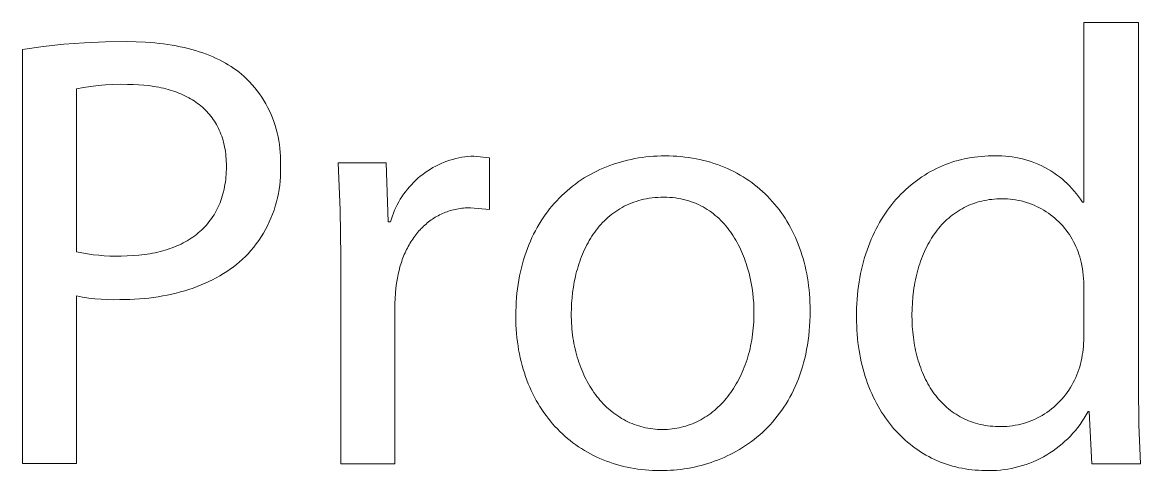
# Model space of a CAD drawing. Header units: millimetres. Extents: x 0 to 4030, y 0 to 2816.
# Drawn here: x 2747.8 to 2820.3, y 67.1 to 96.2 of the extents above; entities that cross this region are included whole.
import ezdxf

# ---------------------------------------------------------------- set-up
doc = ezdxf.new("R2010")
doc.units = ezdxf.units.MM
doc.header["$MEASUREMENT"] = 0
doc.layers.add('Domyślny', color=7, linetype='Continuous', true_color=0x000000)

msp = doc.modelspace()

# ---------------------------------------------------------------- linework, layer by layer
at = {"layer": 'Domyślny', "color": 18, "lineweight": 15, "true_color": 0x000000}
for p, q in [((2816.638, 84.504), (2816.638, 96.167)), ((2816.638, 96.167), (2820.181, 96.167)), ((2820.181, 96.167), (2820.181, 72.573)), ((2747.803, 94.396), (2749.141, 94.591)), ((2747.803, 67.528), (2747.803, 94.396)), ((2749.141, 94.591), (2750.486, 94.741)), ((2750.486, 94.741), (2751.835, 94.846)), ((2751.835, 94.846), (2753.187, 94.905)), ((2753.187, 94.905), (2754.54, 94.92)), ((2754.54, 94.92), (2755.178, 94.91)), ((2755.178, 94.91), (2755.795, 94.882)), ((2755.795, 94.882), (2756.39, 94.835)), ((2756.39, 94.835), (2756.679, 94.804)), ((2756.679, 94.804), (2756.963, 94.769)), ((2756.963, 94.769), (2757.242, 94.73)), ((2757.242, 94.73), (2757.515, 94.686)), ((2757.515, 94.686), (2757.783, 94.638)), ((2757.783, 94.638), (2758.046, 94.585)), ((2758.046, 94.585), (2758.303, 94.528)), ((2758.303, 94.528), (2758.555, 94.467)), ((2758.555, 94.467), (2758.801, 94.401)), ((2758.801, 94.401), (2759.042, 94.331)), ((2759.042, 94.331), (2759.278, 94.257)), ((2759.278, 94.257), (2759.508, 94.179)), ((2759.508, 94.179), (2759.734, 94.096)), ((2759.734, 94.096), (2759.953, 94.01)), ((2759.953, 94.01), (2760.168, 93.919)), ((2760.168, 93.919), (2760.377, 93.824)), ((2760.377, 93.824), (2760.581, 93.726)), ((2760.581, 93.726), (2760.779, 93.623)), ((2760.779, 93.623), (2760.972, 93.517)), ((2760.972, 93.517), (2761.16, 93.406)), ((2761.16, 93.406), (2761.343, 93.292)), ((2761.343, 93.292), (2761.52, 93.174)), ((2761.52, 93.174), (2761.692, 93.053)), ((2761.692, 93.053), (2761.858, 92.927)), ((2761.858, 92.927), (2762.02, 92.798)), ((2753.667, 92.135), (2753.192, 92.108)), ((2754.144, 92.146), (2753.667, 92.135)), ((2754.62, 92.142), (2754.144, 92.146)), ((2754.979, 92.137), (2754.62, 92.142)), ((2755.329, 92.121), (2754.979, 92.137)), ((2755.672, 92.096), (2755.329, 92.121)), ((2762.02, 92.798), (2762.176, 92.665)), ((2762.176, 92.665), (2762.36, 92.489)), ((2762.36, 92.489), (2762.537, 92.307)), ((2762.537, 92.307), (2762.708, 92.119)), ((2762.708, 92.119), (2762.872, 91.925)), ((2751.774, 91.935), (2751.305, 91.846)), ((2751.305, 91.846), (2751.305, 81.284)), ((2752.244, 92.008), (2751.774, 91.935)), ((2752.717, 92.066), (2752.244, 92.008)), ((2753.192, 92.108), (2752.717, 92.066)), ((2756.006, 92.06), (2755.672, 92.096)), ((2756.331, 92.014), (2756.006, 92.06)), ((2756.49, 91.988), (2756.331, 92.014)), ((2756.647, 91.958), (2756.49, 91.988)), ((2756.802, 91.926), (2756.647, 91.958)), ((2756.955, 91.892), (2756.802, 91.926)), ((2757.105, 91.855), (2756.955, 91.892)), ((2757.253, 91.815), (2757.105, 91.855)), ((2757.399, 91.773), (2757.253, 91.815)), ((2757.542, 91.728), (2757.399, 91.773)), ((2757.683, 91.68), (2757.542, 91.728)), ((2757.821, 91.63), (2757.683, 91.68)), ((2757.957, 91.578), (2757.821, 91.63)), ((2758.09, 91.523), (2757.957, 91.578)), ((2758.22, 91.465), (2758.09, 91.523)), ((2758.349, 91.404), (2758.22, 91.465)), ((2758.474, 91.341), (2758.349, 91.404)), ((2762.872, 91.925), (2763.03, 91.726)), ((2763.03, 91.726), (2763.181, 91.521)), ((2763.181, 91.521), (2763.324, 91.311)), ((2758.597, 91.276), (2758.474, 91.341)), ((2758.717, 91.207), (2758.597, 91.276)), ((2758.835, 91.136), (2758.717, 91.207)), ((2758.949, 91.063), (2758.835, 91.136)), ((2759.061, 90.987), (2758.949, 91.063)), ((2759.171, 90.908), (2759.061, 90.987)), ((2759.277, 90.826), (2759.171, 90.908)), ((2759.381, 90.742), (2759.277, 90.826)), ((2759.482, 90.656), (2759.381, 90.742)), ((2763.324, 91.311), (2763.46, 91.097)), ((2763.46, 91.097), (2763.589, 90.877)), ((2763.589, 90.877), (2763.71, 90.654)), ((2759.579, 90.566), (2759.482, 90.656)), ((2759.674, 90.474), (2759.579, 90.566)), ((2759.766, 90.38), (2759.674, 90.474)), ((2759.856, 90.283), (2759.766, 90.38)), ((2759.942, 90.183), (2759.856, 90.283)), ((2760.025, 90.08), (2759.942, 90.183)), ((2760.105, 89.975), (2760.025, 90.08)), ((2760.181, 89.867), (2760.105, 89.975)), ((2763.71, 90.654), (2763.824, 90.426)), ((2763.824, 90.426), (2763.929, 90.195)), ((2763.929, 90.195), (2764.027, 89.96)), ((2764.027, 89.96), (2764.116, 89.722)), ((2760.255, 89.756), (2760.181, 89.867)), ((2760.326, 89.643), (2760.255, 89.756)), ((2760.393, 89.527), (2760.326, 89.643)), ((2760.458, 89.409), (2760.393, 89.527)), ((2760.519, 89.288), (2760.458, 89.409)), ((2760.576, 89.164), (2760.519, 89.288)), ((2764.116, 89.722), (2764.197, 89.481)), ((2764.197, 89.481), (2764.27, 89.238)), ((2764.27, 89.238), (2764.334, 88.992)), ((2760.631, 89.037), (2760.576, 89.164)), ((2760.682, 88.908), (2760.631, 89.037)), ((2760.73, 88.776), (2760.682, 88.908)), ((2760.774, 88.641), (2760.73, 88.776)), ((2760.816, 88.504), (2760.774, 88.641)), ((2760.853, 88.364), (2760.816, 88.504)), ((2764.334, 88.992), (2764.39, 88.744)), ((2764.39, 88.744), (2764.437, 88.494)), ((2764.437, 88.494), (2764.476, 88.243)), ((2760.887, 88.221), (2760.853, 88.364)), ((2760.918, 88.075), (2760.887, 88.221)), ((2760.945, 87.927), (2760.918, 88.075)), ((2760.969, 87.776), (2760.945, 87.927)), ((2760.989, 87.623), (2760.969, 87.776)), ((2764.476, 88.243), (2764.506, 87.99)), ((2764.506, 87.99), (2764.527, 87.737)), ((2761.006, 87.466), (2760.989, 87.623)), ((2761.019, 87.307), (2761.006, 87.466)), ((2761.028, 87.145), (2761.019, 87.307)), ((2761.033, 86.981), (2761.028, 87.145)), ((2764.527, 87.737), (2764.539, 87.483)), ((2764.543, 87.229), (2764.538, 86.975)), ((2764.539, 87.483), (2764.543, 87.229)), ((2768.417, 84.005), (2768.286, 87.05)), ((2768.286, 87.05), (2771.4, 87.05)), ((2771.4, 87.05), (2771.521, 83.225)), ((2774.968, 87.006), (2775.152, 87.083)), ((2775.152, 87.083), (2775.338, 87.153)), ((2775.338, 87.153), (2775.526, 87.217)), ((2775.526, 87.217), (2775.717, 87.275)), ((2775.717, 87.275), (2775.909, 87.326)), ((2775.909, 87.326), (2776.104, 87.37)), ((2776.104, 87.37), (2776.299, 87.408)), ((2776.299, 87.408), (2776.496, 87.44)), ((2776.496, 87.44), (2776.693, 87.464)), ((2776.693, 87.464), (2776.892, 87.482)), ((2776.892, 87.482), (2777.09, 87.493)), ((2777.09, 87.493), (2778.097, 87.372)), ((2778.097, 87.372), (2778.097, 84.03)), ((2786.134, 86.962), (2786.358, 87.035)), ((2786.358, 87.035), (2786.585, 87.103)), ((2786.585, 87.103), (2786.814, 87.166)), ((2786.814, 87.166), (2787.046, 87.224)), ((2787.046, 87.224), (2787.28, 87.276)), ((2787.28, 87.276), (2787.517, 87.323)), ((2787.517, 87.323), (2787.755, 87.365)), ((2787.755, 87.365), (2787.996, 87.401)), ((2787.996, 87.401), (2788.239, 87.431)), ((2788.239, 87.431), (2788.484, 87.456)), ((2788.484, 87.456), (2788.731, 87.476)), ((2788.731, 87.476), (2788.979, 87.49)), ((2788.979, 87.49), (2789.229, 87.498)), ((2789.229, 87.498), (2789.482, 87.501)), ((2789.482, 87.501), (2789.743, 87.498)), ((2789.743, 87.498), (2790.002, 87.489)), ((2790.002, 87.489), (2790.258, 87.474)), ((2790.258, 87.474), (2790.512, 87.454)), ((2790.512, 87.454), (2790.762, 87.427)), ((2790.762, 87.427), (2791.01, 87.395)), ((2791.01, 87.395), (2791.255, 87.357)), ((2791.255, 87.357), (2791.496, 87.314)), ((2791.496, 87.314), (2791.735, 87.265)), ((2791.735, 87.265), (2791.971, 87.21)), ((2791.971, 87.21), (2792.203, 87.15)), ((2792.203, 87.15), (2792.433, 87.085)), ((2792.433, 87.085), (2792.659, 87.014)), ((2807.875, 87.015), (2808.08, 87.085)), ((2808.08, 87.085), (2808.286, 87.15)), ((2808.286, 87.15), (2808.494, 87.21)), ((2808.494, 87.21), (2808.704, 87.264)), ((2808.704, 87.264), (2808.916, 87.312)), ((2808.916, 87.312), (2809.13, 87.355)), ((2809.13, 87.355), (2809.345, 87.393)), ((2809.345, 87.393), (2809.561, 87.424)), ((2809.561, 87.424), (2809.78, 87.45)), ((2809.78, 87.45), (2809.999, 87.471)), ((2809.999, 87.471), (2810.22, 87.485)), ((2810.22, 87.485), (2810.443, 87.494)), ((2810.443, 87.494), (2810.666, 87.497)), ((2810.666, 87.497), (2810.889, 87.507)), ((2810.889, 87.507), (2811.113, 87.509)), ((2811.113, 87.509), (2811.336, 87.504)), ((2811.336, 87.504), (2811.559, 87.49)), ((2811.559, 87.49), (2811.782, 87.47)), ((2811.782, 87.47), (2812.004, 87.441)), ((2812.004, 87.441), (2812.224, 87.406)), ((2812.224, 87.406), (2812.444, 87.362)), ((2812.444, 87.362), (2812.661, 87.311)), ((2812.661, 87.311), (2812.877, 87.253)), ((2812.877, 87.253), (2813.091, 87.187)), ((2813.091, 87.187), (2813.302, 87.114)), ((2813.302, 87.114), (2813.511, 87.034)), ((2813.511, 87.034), (2813.716, 86.946)), ((2761.018, 86.297), (2761.028, 86.466)), ((2761.028, 86.466), (2761.033, 86.639)), ((2761.035, 86.814), (2761.033, 86.981)), ((2761.033, 86.639), (2761.035, 86.814)), ((2764.538, 86.975), (2764.548, 86.699)), ((2764.548, 86.422), (2764.538, 86.146)), ((2764.548, 86.699), (2764.548, 86.422)), ((2773.77, 86.301), (2773.93, 86.419)), ((2773.93, 86.419), (2774.094, 86.531)), ((2774.094, 86.531), (2774.263, 86.638)), ((2774.263, 86.638), (2774.434, 86.739)), ((2774.434, 86.739), (2774.609, 86.834)), ((2774.609, 86.834), (2774.787, 86.923)), ((2774.787, 86.923), (2774.968, 87.006)), ((2784.642, 86.301), (2784.847, 86.411)), ((2784.847, 86.411), (2785.054, 86.515)), ((2785.054, 86.515), (2785.264, 86.615)), ((2785.264, 86.615), (2785.477, 86.71)), ((2785.477, 86.71), (2785.694, 86.799)), ((2785.694, 86.799), (2785.912, 86.883)), ((2785.912, 86.883), (2786.134, 86.962)), ((2792.659, 87.014), (2792.882, 86.938)), ((2792.882, 86.938), (2793.102, 86.857)), ((2793.102, 86.857), (2793.318, 86.77)), ((2793.318, 86.77), (2793.531, 86.678)), ((2793.531, 86.678), (2793.741, 86.581)), ((2793.741, 86.581), (2793.947, 86.479)), ((2793.947, 86.479), (2794.149, 86.372)), ((2794.149, 86.372), (2794.348, 86.26)), ((2806.323, 86.259), (2806.508, 86.371)), ((2806.508, 86.371), (2806.696, 86.479)), ((2806.696, 86.479), (2806.887, 86.582)), ((2806.887, 86.582), (2807.08, 86.679)), ((2807.08, 86.679), (2807.275, 86.771)), ((2807.275, 86.771), (2807.473, 86.857)), ((2807.473, 86.857), (2807.673, 86.939)), ((2807.673, 86.939), (2807.875, 87.015)), ((2813.716, 86.946), (2813.919, 86.852)), ((2813.919, 86.852), (2814.118, 86.751)), ((2814.118, 86.751), (2814.314, 86.643)), ((2814.314, 86.643), (2814.506, 86.528)), ((2814.506, 86.528), (2814.694, 86.407)), ((2814.694, 86.407), (2814.877, 86.279)), ((2760.916, 85.485), (2760.944, 85.642)), ((2760.944, 85.642), (2760.968, 85.802)), ((2760.968, 85.802), (2760.988, 85.964)), ((2760.988, 85.964), (2761.005, 86.129)), ((2761.005, 86.129), (2761.018, 86.297)), ((2764.491, 85.596), (2764.453, 85.322)), ((2764.519, 85.871), (2764.491, 85.596)), ((2764.538, 86.146), (2764.519, 85.871)), ((2772.9, 85.485), (2773.033, 85.633)), ((2773.033, 85.633), (2773.171, 85.776)), ((2773.171, 85.776), (2773.314, 85.915)), ((2773.314, 85.915), (2773.461, 86.049)), ((2773.461, 86.049), (2773.613, 86.177)), ((2773.613, 86.177), (2773.77, 86.301)), ((2783.486, 85.536), (2783.67, 85.676)), ((2783.67, 85.676), (2783.858, 85.811)), ((2783.858, 85.811), (2784.049, 85.941)), ((2784.049, 85.941), (2784.244, 86.066)), ((2784.244, 86.066), (2784.441, 86.186)), ((2784.441, 86.186), (2784.642, 86.301)), ((2794.348, 86.26), (2794.544, 86.143)), ((2794.544, 86.143), (2794.735, 86.022)), ((2794.735, 86.022), (2794.923, 85.895)), ((2794.923, 85.895), (2795.108, 85.764)), ((2795.108, 85.764), (2795.288, 85.628)), ((2795.288, 85.628), (2795.465, 85.487)), ((2805.269, 85.475), (2805.437, 85.618)), ((2805.437, 85.618), (2805.609, 85.756)), ((2805.609, 85.756), (2805.783, 85.89)), ((2805.783, 85.89), (2805.96, 86.018)), ((2805.96, 86.018), (2806.14, 86.141)), ((2806.14, 86.141), (2806.323, 86.259)), ((2814.877, 86.279), (2815.056, 86.146)), ((2815.056, 86.146), (2815.231, 86.006)), ((2815.231, 86.006), (2815.4, 85.86)), ((2815.4, 85.86), (2815.565, 85.709)), ((2815.565, 85.709), (2815.724, 85.552)), ((2760.723, 84.738), (2760.768, 84.882)), ((2760.768, 84.882), (2760.811, 85.029)), ((2760.811, 85.029), (2760.849, 85.178)), ((2760.849, 85.178), (2760.884, 85.331)), ((2760.884, 85.331), (2760.916, 85.485)), ((2764.406, 85.05), (2764.349, 84.779)), ((2764.453, 85.322), (2764.406, 85.05)), ((2772.42, 84.85), (2772.532, 85.015)), ((2772.532, 85.015), (2772.649, 85.176)), ((2772.649, 85.176), (2772.772, 85.333)), ((2772.772, 85.333), (2772.9, 85.485)), ((2782.62, 84.763), (2782.786, 84.927)), ((2782.786, 84.927), (2782.955, 85.087)), ((2782.955, 85.087), (2783.128, 85.241)), ((2783.128, 85.241), (2783.305, 85.391)), ((2783.305, 85.391), (2783.486, 85.536)), ((2795.465, 85.487), (2795.638, 85.341)), ((2795.638, 85.341), (2795.807, 85.191)), ((2795.807, 85.191), (2795.971, 85.037)), ((2795.971, 85.037), (2796.132, 84.878)), ((2796.132, 84.878), (2796.289, 84.714)), ((2804.629, 84.854), (2804.784, 85.017)), ((2804.784, 85.017), (2804.943, 85.174)), ((2804.943, 85.174), (2805.104, 85.327)), ((2805.104, 85.327), (2805.269, 85.475)), ((2815.724, 85.552), (2815.877, 85.389)), ((2815.877, 85.389), (2816.025, 85.222)), ((2816.025, 85.222), (2816.168, 85.049)), ((2816.168, 85.049), (2816.304, 84.872)), ((2816.304, 84.872), (2816.434, 84.69)), ((2760.442, 84.055), (2760.505, 84.187)), ((2760.505, 84.187), (2760.564, 84.32)), ((2760.564, 84.32), (2760.621, 84.457)), ((2760.621, 84.457), (2760.673, 84.596)), ((2760.673, 84.596), (2760.723, 84.738)), ((2764.207, 84.245), (2764.123, 83.982)), ((2764.283, 84.511), (2764.207, 84.245)), ((2764.349, 84.779), (2764.283, 84.511)), ((2771.948, 83.975), (2772.03, 84.156)), ((2772.03, 84.156), (2772.119, 84.335)), ((2772.119, 84.335), (2772.213, 84.51)), ((2772.213, 84.51), (2772.314, 84.682)), ((2772.314, 84.682), (2772.42, 84.85)), ((2776.644, 84.132), (2776.529, 84.125)), ((2776.759, 84.136), (2776.644, 84.132)), ((2776.876, 84.138), (2776.759, 84.136)), ((2778.097, 84.03), (2776.876, 84.138)), ((2781.998, 84.058), (2782.148, 84.241)), ((2782.148, 84.241), (2782.301, 84.42)), ((2782.301, 84.42), (2782.459, 84.594)), ((2782.459, 84.594), (2782.62, 84.763)), ((2786.697, 84.155), (2786.557, 84.074)), ((2786.841, 84.232), (2786.697, 84.155)), ((2786.988, 84.304), (2786.841, 84.232)), ((2787.139, 84.372), (2786.988, 84.304)), ((2787.293, 84.436), (2787.139, 84.372)), ((2787.45, 84.495), (2787.293, 84.436)), ((2787.61, 84.549), (2787.45, 84.495)), ((2787.774, 84.599), (2787.61, 84.549)), ((2787.941, 84.643), (2787.774, 84.599)), ((2788.112, 84.683), (2787.941, 84.643)), ((2788.286, 84.718), (2788.112, 84.683)), ((2788.463, 84.748), (2788.286, 84.718)), ((2788.644, 84.772), (2788.463, 84.748)), ((2788.828, 84.792), (2788.644, 84.772)), ((2789.015, 84.806), (2788.828, 84.792)), ((2789.206, 84.814), (2789.015, 84.806)), ((2789.401, 84.817), (2789.206, 84.814)), ((2789.596, 84.814), (2789.401, 84.817)), ((2789.787, 84.805), (2789.596, 84.814)), ((2789.975, 84.79), (2789.787, 84.805)), ((2790.159, 84.769), (2789.975, 84.79)), ((2790.339, 84.742), (2790.159, 84.769)), ((2790.516, 84.711), (2790.339, 84.742)), ((2790.689, 84.673), (2790.516, 84.711)), ((2790.858, 84.63), (2790.689, 84.673)), ((2791.024, 84.582), (2790.858, 84.63)), ((2791.187, 84.529), (2791.024, 84.582)), ((2791.346, 84.471), (2791.187, 84.529)), ((2791.501, 84.409), (2791.346, 84.471)), ((2791.653, 84.341), (2791.501, 84.409)), ((2791.801, 84.269), (2791.653, 84.341)), ((2791.946, 84.192), (2791.801, 84.269)), ((2792.087, 84.111), (2791.946, 84.192)), ((2796.289, 84.714), (2796.442, 84.547)), ((2796.442, 84.547), (2796.59, 84.375)), ((2796.59, 84.375), (2796.735, 84.198)), ((2796.735, 84.198), (2796.875, 84.018)), ((2803.907, 83.97), (2804.044, 84.157)), ((2804.044, 84.157), (2804.185, 84.338)), ((2804.185, 84.338), (2804.329, 84.515)), ((2804.329, 84.515), (2804.477, 84.687)), ((2804.477, 84.687), (2804.629, 84.854)), ((2808.879, 84.146), (2808.745, 84.074)), ((2809.015, 84.213), (2808.879, 84.146)), ((2809.154, 84.277), (2809.015, 84.213)), ((2809.294, 84.336), (2809.154, 84.277)), ((2809.438, 84.392), (2809.294, 84.336)), ((2809.583, 84.443), (2809.438, 84.392)), ((2809.731, 84.49), (2809.583, 84.443)), ((2809.882, 84.533), (2809.731, 84.49)), ((2810.034, 84.571), (2809.882, 84.533)), ((2810.189, 84.606), (2810.034, 84.571)), ((2810.346, 84.635), (2810.189, 84.606)), ((2810.506, 84.661), (2810.346, 84.635)), ((2810.668, 84.681), (2810.506, 84.661)), ((2810.832, 84.698), (2810.668, 84.681)), ((2810.998, 84.709), (2810.832, 84.698)), ((2811.166, 84.716), (2810.998, 84.709)), ((2811.337, 84.719), (2811.166, 84.716)), ((2811.515, 84.717), (2811.337, 84.719)), ((2811.693, 84.709), (2811.515, 84.717)), ((2811.87, 84.694), (2811.693, 84.709)), ((2812.047, 84.674), (2811.87, 84.694)), ((2812.223, 84.648), (2812.047, 84.674)), ((2812.398, 84.616), (2812.223, 84.648)), ((2812.571, 84.577), (2812.398, 84.616)), ((2812.744, 84.533), (2812.571, 84.577)), ((2812.914, 84.483), (2812.744, 84.533)), ((2813.083, 84.428), (2812.914, 84.483)), ((2813.25, 84.366), (2813.083, 84.428)), ((2813.415, 84.299), (2813.25, 84.366)), ((2813.577, 84.226), (2813.415, 84.299)), ((2813.737, 84.148), (2813.577, 84.226)), ((2813.894, 84.064), (2813.737, 84.148)), ((2816.434, 84.69), (2816.558, 84.504)), ((2816.558, 84.504), (2816.638, 84.504)), ((2759.993, 83.324), (2760.076, 83.439)), ((2760.076, 83.439), (2760.156, 83.557)), ((2760.156, 83.557), (2760.232, 83.678)), ((2760.232, 83.678), (2760.305, 83.801)), ((2760.305, 83.801), (2760.375, 83.927)), ((2760.375, 83.927), (2760.442, 84.055)), ((2763.927, 83.466), (2763.816, 83.213)), ((2764.03, 83.722), (2763.927, 83.466)), ((2764.123, 83.982), (2764.03, 83.722)), ((2768.447, 80.957), (2768.417, 84.005)), ((2771.682, 83.225), (2771.739, 83.416)), ((2771.739, 83.416), (2771.802, 83.605)), ((2771.802, 83.605), (2771.872, 83.791)), ((2771.872, 83.791), (2771.948, 83.975)), ((2774.491, 83.46), (2774.403, 83.402)), ((2774.581, 83.515), (2774.491, 83.46)), ((2774.672, 83.569), (2774.581, 83.515)), ((2774.765, 83.62), (2774.672, 83.569)), ((2774.859, 83.669), (2774.765, 83.62)), ((2774.954, 83.716), (2774.859, 83.669)), ((2775.05, 83.76), (2774.954, 83.716)), ((2775.148, 83.802), (2775.05, 83.76)), ((2775.247, 83.842), (2775.148, 83.802)), ((2775.347, 83.879), (2775.247, 83.842)), ((2775.449, 83.914), (2775.347, 83.879)), ((2775.552, 83.947), (2775.449, 83.914)), ((2775.656, 83.977), (2775.552, 83.947)), ((2775.761, 84.004), (2775.656, 83.977)), ((2775.867, 84.029), (2775.761, 84.004)), ((2775.975, 84.052), (2775.867, 84.029)), ((2776.083, 84.072), (2775.975, 84.052)), ((2776.193, 84.089), (2776.083, 84.072)), ((2776.304, 84.104), (2776.193, 84.089)), ((2776.416, 84.116), (2776.304, 84.104)), ((2776.529, 84.125), (2776.416, 84.116)), ((2781.444, 83.278), (2781.576, 83.48)), ((2781.576, 83.48), (2781.713, 83.677)), ((2781.713, 83.677), (2781.853, 83.87)), ((2781.853, 83.87), (2781.998, 84.058)), ((2785.781, 83.506), (2785.663, 83.398)), ((2785.902, 83.61), (2785.781, 83.506)), ((2786.027, 83.711), (2785.902, 83.61)), ((2786.154, 83.807), (2786.027, 83.711)), ((2786.285, 83.9), (2786.154, 83.807)), ((2786.419, 83.989), (2786.285, 83.9)), ((2786.557, 84.074), (2786.419, 83.989)), ((2792.225, 84.026), (2792.087, 84.111)), ((2792.36, 83.936), (2792.225, 84.026)), ((2792.492, 83.842), (2792.36, 83.936)), ((2792.619, 83.745), (2792.492, 83.842)), ((2792.744, 83.643), (2792.619, 83.745)), ((2792.866, 83.538), (2792.744, 83.643)), ((2792.984, 83.43), (2792.866, 83.538)), ((2793.098, 83.318), (2792.984, 83.43)), ((2796.875, 84.018), (2797.011, 83.833)), ((2797.011, 83.833), (2797.142, 83.644)), ((2797.142, 83.644), (2797.269, 83.451)), ((2797.269, 83.451), (2797.392, 83.254)), ((2803.519, 83.385), (2803.644, 83.585)), ((2803.644, 83.585), (2803.774, 83.78)), ((2803.774, 83.78), (2803.907, 83.97)), ((2807.88, 83.468), (2807.766, 83.366)), ((2807.996, 83.565), (2807.88, 83.468)), ((2808.115, 83.659), (2807.996, 83.565)), ((2808.236, 83.75), (2808.115, 83.659)), ((2808.359, 83.837), (2808.236, 83.75)), ((2808.486, 83.92), (2808.359, 83.837)), ((2808.614, 83.999), (2808.486, 83.92)), ((2808.745, 84.074), (2808.614, 83.999)), ((2814.048, 83.975), (2813.894, 84.064)), ((2814.199, 83.881), (2814.048, 83.975)), ((2814.347, 83.782), (2814.199, 83.881)), ((2814.491, 83.678), (2814.347, 83.782)), ((2814.632, 83.569), (2814.491, 83.678)), ((2814.768, 83.455), (2814.632, 83.569)), ((2814.901, 83.337), (2814.768, 83.455)), ((2759.32, 82.593), (2759.426, 82.689)), ((2759.426, 82.689), (2759.528, 82.788)), ((2759.528, 82.788), (2759.628, 82.89)), ((2759.628, 82.89), (2759.724, 82.994)), ((2759.724, 82.994), (2759.817, 83.101)), ((2759.817, 83.101), (2759.906, 83.211)), ((2759.906, 83.211), (2759.993, 83.324)), ((2763.568, 82.719), (2763.431, 82.479)), ((2763.696, 82.964), (2763.568, 82.719)), ((2763.816, 83.213), (2763.696, 82.964)), ((2771.521, 83.225), (2771.682, 83.225)), ((2773.595, 82.708), (2773.523, 82.627)), ((2773.67, 82.786), (2773.595, 82.708)), ((2773.745, 82.863), (2773.67, 82.786)), ((2773.822, 82.937), (2773.745, 82.863)), ((2773.901, 83.01), (2773.822, 82.937)), ((2773.981, 83.08), (2773.901, 83.01)), ((2774.063, 83.149), (2773.981, 83.08)), ((2774.146, 83.215), (2774.063, 83.149)), ((2774.23, 83.279), (2774.146, 83.215)), ((2774.316, 83.342), (2774.23, 83.279)), ((2774.403, 83.402), (2774.316, 83.342)), ((2781.076, 82.645), (2781.194, 82.86)), ((2781.194, 82.86), (2781.317, 83.072)), ((2781.317, 83.072), (2781.444, 83.278)), ((2785.021, 82.684), (2784.924, 82.554)), ((2785.12, 82.811), (2785.021, 82.684)), ((2785.222, 82.934), (2785.12, 82.811)), ((2785.328, 83.055), (2785.222, 82.934)), ((2785.436, 83.173), (2785.328, 83.055)), ((2785.548, 83.287), (2785.436, 83.173)), ((2785.663, 83.398), (2785.548, 83.287)), ((2793.21, 83.202), (2793.098, 83.318)), ((2793.318, 83.084), (2793.21, 83.202)), ((2793.423, 82.962), (2793.318, 83.084)), ((2793.525, 82.837), (2793.423, 82.962)), ((2793.624, 82.71), (2793.525, 82.837)), ((2793.72, 82.579), (2793.624, 82.71)), ((2797.392, 83.254), (2797.51, 83.053)), ((2797.51, 83.053), (2797.624, 82.848)), ((2797.624, 82.848), (2797.733, 82.639)), ((2803.059, 82.541), (2803.168, 82.758)), ((2803.168, 82.758), (2803.281, 82.972)), ((2803.281, 82.972), (2803.398, 83.18)), ((2803.398, 83.18), (2803.519, 83.385)), ((2807.139, 82.686), (2807.044, 82.561)), ((2807.237, 82.808), (2807.139, 82.686)), ((2807.338, 82.926), (2807.237, 82.808)), ((2807.441, 83.041), (2807.338, 82.926)), ((2807.547, 83.153), (2807.441, 83.041)), ((2807.655, 83.261), (2807.547, 83.153)), ((2807.766, 83.366), (2807.655, 83.261)), ((2815.03, 83.214), (2814.901, 83.337)), ((2815.154, 83.087), (2815.03, 83.214)), ((2815.274, 82.955), (2815.154, 83.087)), ((2815.39, 82.82), (2815.274, 82.955)), ((2815.501, 82.681), (2815.39, 82.82)), ((2815.606, 82.538), (2815.501, 82.681)), ((2758.365, 81.922), (2758.495, 81.996)), ((2758.495, 81.996), (2758.622, 82.073)), ((2758.622, 82.073), (2758.746, 82.152)), ((2758.746, 82.152), (2758.867, 82.235)), ((2758.867, 82.235), (2758.985, 82.32)), ((2758.985, 82.32), (2759.1, 82.408)), ((2759.1, 82.408), (2759.212, 82.499)), ((2759.212, 82.499), (2759.32, 82.593)), ((2763.133, 82.014), (2762.972, 81.789)), ((2763.286, 82.244), (2763.133, 82.014)), ((2763.431, 82.479), (2763.286, 82.244)), ((2773.057, 82.014), (2772.996, 81.919)), ((2773.119, 82.107), (2773.057, 82.014)), ((2773.182, 82.198), (2773.119, 82.107)), ((2773.247, 82.288), (2773.182, 82.198)), ((2773.314, 82.375), (2773.247, 82.288)), ((2773.382, 82.461), (2773.314, 82.375)), ((2773.451, 82.545), (2773.382, 82.461)), ((2773.523, 82.627), (2773.451, 82.545)), ((2780.652, 81.737), (2780.751, 81.971)), ((2780.751, 81.971), (2780.854, 82.2)), ((2780.854, 82.2), (2780.963, 82.425)), ((2780.963, 82.425), (2781.076, 82.645)), ((2784.57, 82.007), (2784.49, 81.864)), ((2784.654, 82.148), (2784.57, 82.007)), ((2784.741, 82.286), (2784.654, 82.148)), ((2784.831, 82.421), (2784.741, 82.286)), ((2784.924, 82.554), (2784.831, 82.421)), ((2793.812, 82.446), (2793.72, 82.579)), ((2793.902, 82.31), (2793.812, 82.446)), ((2793.988, 82.172), (2793.902, 82.31)), ((2794.072, 82.032), (2793.988, 82.172)), ((2794.152, 81.89), (2794.072, 82.032)), ((2797.733, 82.639), (2797.837, 82.427)), ((2797.837, 82.427), (2797.937, 82.21)), ((2797.937, 82.21), (2798.032, 81.99)), ((2798.032, 81.99), (2798.123, 81.766)), ((2802.76, 81.862), (2802.855, 82.092)), ((2802.855, 82.092), (2802.955, 82.319)), ((2802.955, 82.319), (2803.059, 82.541)), ((2806.69, 82.031), (2806.608, 81.891)), ((2806.774, 82.168), (2806.69, 82.031)), ((2806.862, 82.302), (2806.774, 82.168)), ((2806.951, 82.433), (2806.862, 82.302)), ((2807.044, 82.561), (2806.951, 82.433)), ((2815.708, 82.391), (2815.606, 82.538)), ((2815.803, 82.242), (2815.708, 82.391)), ((2815.894, 82.089), (2815.803, 82.242)), ((2815.98, 81.933), (2815.894, 82.089)), ((2751.305, 81.284), (2751.664, 81.208)), ((2756.417, 81.217), (2756.583, 81.254)), ((2756.583, 81.254), (2756.747, 81.294)), ((2756.747, 81.294), (2756.908, 81.336)), ((2756.908, 81.336), (2757.066, 81.382)), ((2757.066, 81.382), (2757.222, 81.431)), ((2757.222, 81.431), (2757.375, 81.482)), ((2757.375, 81.482), (2757.525, 81.536)), ((2757.525, 81.536), (2757.672, 81.594)), ((2757.672, 81.594), (2757.817, 81.654)), ((2757.817, 81.654), (2757.958, 81.716)), ((2757.958, 81.716), (2758.097, 81.782)), ((2758.097, 81.782), (2758.233, 81.85)), ((2758.233, 81.85), (2758.365, 81.922)), ((2762.628, 81.357), (2762.444, 81.15)), ((2762.804, 81.57), (2762.628, 81.357)), ((2762.972, 81.789), (2762.804, 81.57)), ((2772.669, 81.315), (2772.621, 81.209)), ((2772.72, 81.42), (2772.669, 81.315)), ((2772.772, 81.523), (2772.72, 81.42)), ((2772.826, 81.624), (2772.772, 81.523)), ((2772.881, 81.724), (2772.826, 81.624)), ((2772.938, 81.822), (2772.881, 81.724)), ((2772.996, 81.919), (2772.938, 81.822)), ((2780.387, 81.01), (2780.47, 81.257)), ((2780.47, 81.257), (2780.559, 81.499)), ((2780.559, 81.499), (2780.652, 81.737)), ((2784.196, 81.27), (2784.13, 81.117)), ((2784.265, 81.422), (2784.196, 81.27)), ((2784.337, 81.572), (2784.265, 81.422)), ((2784.412, 81.719), (2784.337, 81.572)), ((2784.49, 81.864), (2784.412, 81.719)), ((2794.229, 81.745), (2794.152, 81.89)), ((2794.303, 81.599), (2794.229, 81.745)), ((2794.375, 81.45), (2794.303, 81.599)), ((2794.443, 81.3), (2794.375, 81.45)), ((2794.509, 81.148), (2794.443, 81.3)), ((2798.123, 81.766), (2798.208, 81.539)), ((2798.208, 81.539), (2798.289, 81.308)), ((2798.289, 81.308), (2798.365, 81.074)), ((2802.501, 81.144), (2802.583, 81.388)), ((2802.583, 81.388), (2802.669, 81.627)), ((2802.669, 81.627), (2802.76, 81.862)), ((2806.31, 81.301), (2806.242, 81.147)), ((2806.38, 81.453), (2806.31, 81.301)), ((2806.453, 81.602), (2806.38, 81.453)), ((2806.53, 81.748), (2806.453, 81.602)), ((2806.608, 81.891), (2806.53, 81.748)), ((2816.06, 81.774), (2815.98, 81.933)), ((2816.135, 81.612), (2816.06, 81.774)), ((2816.204, 81.448), (2816.135, 81.612)), ((2816.267, 81.282), (2816.204, 81.448)), ((2816.325, 81.114), (2816.267, 81.282)), ((2751.664, 81.208), (2752.025, 81.143)), ((2752.025, 81.143), (2752.388, 81.09)), ((2752.388, 81.09), (2752.752, 81.049)), ((2752.752, 81.049), (2753.118, 81.02)), ((2753.118, 81.02), (2753.484, 81.002)), ((2753.484, 81.002), (2753.851, 80.996)), ((2753.851, 80.996), (2754.218, 81.003)), ((2754.218, 81.003), (2754.609, 81.009)), ((2754.609, 81.009), (2754.991, 81.027)), ((2754.991, 81.027), (2755.363, 81.056)), ((2755.363, 81.056), (2755.545, 81.076)), ((2755.545, 81.076), (2755.724, 81.098)), ((2755.724, 81.098), (2755.901, 81.123)), ((2755.901, 81.123), (2756.076, 81.152)), ((2756.076, 81.152), (2756.247, 81.183)), ((2756.247, 81.183), (2756.417, 81.217)), ((2761.89, 80.624), (2761.692, 80.46)), ((2762.081, 80.794), (2761.89, 80.624)), ((2762.266, 80.969), (2762.081, 80.794)), ((2762.444, 81.15), (2762.266, 80.969)), ((2768.447, 67.523), (2768.447, 80.957)), ((2772.365, 80.541), (2772.294, 80.307)), ((2772.403, 80.656), (2772.365, 80.541)), ((2772.443, 80.77), (2772.403, 80.656)), ((2772.485, 80.882), (2772.443, 80.77)), ((2772.529, 80.992), (2772.485, 80.882)), ((2772.574, 81.102), (2772.529, 80.992)), ((2772.621, 81.209), (2772.574, 81.102)), ((2780.236, 80.504), (2780.309, 80.759)), ((2780.309, 80.759), (2780.387, 81.01)), ((2783.95, 80.644), (2783.896, 80.484)), ((2784.007, 80.804), (2783.95, 80.644)), ((2784.067, 80.961), (2784.007, 80.804)), ((2784.13, 81.117), (2784.067, 80.961)), ((2794.571, 80.995), (2794.509, 81.148)), ((2794.631, 80.841), (2794.571, 80.995)), ((2794.687, 80.685), (2794.631, 80.841)), ((2794.741, 80.528), (2794.687, 80.685)), ((2794.792, 80.37), (2794.741, 80.528)), ((2798.365, 81.074), (2798.436, 80.836)), ((2798.436, 80.836), (2798.502, 80.594)), ((2798.502, 80.594), (2798.563, 80.349)), ((2802.287, 80.39), (2802.353, 80.645)), ((2802.353, 80.645), (2802.425, 80.897)), ((2802.425, 80.897), (2802.501, 81.144)), ((2806.056, 80.668), (2806, 80.503)), ((2806.115, 80.83), (2806.056, 80.668)), ((2806.177, 80.99), (2806.115, 80.83)), ((2806.242, 81.147), (2806.177, 80.99)), ((2816.377, 80.944), (2816.325, 81.114)), ((2816.423, 80.772), (2816.377, 80.944)), ((2816.464, 80.599), (2816.423, 80.772)), ((2816.51, 80.389), (2816.464, 80.599)), ((2760.84, 79.858), (2760.613, 79.722)), ((2761.062, 80), (2760.84, 79.858)), ((2761.278, 80.148), (2761.062, 80)), ((2761.488, 80.301), (2761.278, 80.148)), ((2761.692, 80.46), (2761.488, 80.301)), ((2772.174, 79.824), (2772.125, 79.575)), ((2772.23, 80.068), (2772.174, 79.824)), ((2772.294, 80.307), (2772.23, 80.068)), ((2780.05, 79.712), (2780.107, 79.98)), ((2780.107, 79.98), (2780.169, 80.244)), ((2780.169, 80.244), (2780.236, 80.504)), ((2783.708, 79.827), (2783.668, 79.659)), ((2783.751, 79.993), (2783.708, 79.827)), ((2783.796, 80.158), (2783.751, 79.993)), ((2783.844, 80.321), (2783.796, 80.158)), ((2783.896, 80.484), (2783.844, 80.321)), ((2794.841, 80.211), (2794.792, 80.37)), ((2794.929, 79.891), (2794.841, 80.211)), ((2795.006, 79.569), (2794.929, 79.891)), ((2798.563, 80.349), (2798.619, 80.101)), ((2798.619, 80.101), (2798.67, 79.85)), ((2798.67, 79.85), (2798.715, 79.595)), ((2802.117, 79.598), (2802.169, 79.866)), ((2802.169, 79.866), (2802.225, 80.13)), ((2802.225, 80.13), (2802.287, 80.39)), ((2805.804, 79.82), (2805.762, 79.644)), ((2805.848, 79.995), (2805.804, 79.82)), ((2805.896, 80.167), (2805.848, 79.995)), ((2805.946, 80.336), (2805.896, 80.167)), ((2806, 80.503), (2805.946, 80.336)), ((2816.55, 80.178), (2816.51, 80.389)), ((2816.582, 79.966), (2816.55, 80.178)), ((2816.607, 79.752), (2816.582, 79.966)), ((2759.395, 79.125), (2759.136, 79.022)), ((2759.649, 79.233), (2759.395, 79.125)), ((2759.898, 79.346), (2759.649, 79.233)), ((2760.141, 79.466), (2759.898, 79.346)), ((2760.38, 79.591), (2760.141, 79.466)), ((2760.613, 79.722), (2760.38, 79.591)), ((2772.07, 79.247), (2772.027, 78.918)), ((2772.125, 79.575), (2772.07, 79.247)), ((2779.916, 78.883), (2779.955, 79.164)), ((2779.955, 79.164), (2780, 79.44)), ((2780, 79.44), (2780.05, 79.712)), ((2783.597, 79.322), (2783.537, 78.98)), ((2783.668, 79.659), (2783.597, 79.322)), ((2795.072, 79.245), (2795.006, 79.569)), ((2795.128, 78.921), (2795.072, 79.245)), ((2798.715, 79.595), (2798.756, 79.338)), ((2798.756, 79.338), (2798.791, 79.077)), ((2798.791, 79.077), (2798.821, 78.813)), ((2802.031, 79.051), (2802.071, 79.327)), ((2802.071, 79.327), (2802.117, 79.598)), ((2805.656, 79.101), (2805.626, 78.916)), ((2805.688, 79.284), (2805.656, 79.101)), ((2805.724, 79.465), (2805.688, 79.284)), ((2805.762, 79.644), (2805.724, 79.465)), ((2816.625, 79.538), (2816.607, 79.752)), ((2816.635, 79.324), (2816.625, 79.538)), ((2816.638, 79.109), (2816.635, 79.324)), ((2816.638, 75.714), (2816.638, 79.109)), ((2751.703, 78.338), (2751.305, 78.412)), ((2751.305, 78.412), (2751.305, 67.528)), ((2752.104, 78.276), (2751.703, 78.338)), ((2756.611, 78.361), (2756.311, 78.316)), ((2756.907, 78.411), (2756.611, 78.361)), ((2757.2, 78.467), (2756.907, 78.411)), ((2757.489, 78.529), (2757.2, 78.467)), ((2757.774, 78.597), (2757.489, 78.529)), ((2758.055, 78.67), (2757.774, 78.597)), ((2758.332, 78.75), (2758.055, 78.67)), ((2758.605, 78.835), (2758.332, 78.75)), ((2758.873, 78.926), (2758.605, 78.835)), ((2759.136, 79.022), (2758.873, 78.926)), ((2771.995, 78.587), (2771.973, 78.256)), ((2772.027, 78.918), (2771.995, 78.587)), ((2779.855, 78.309), (2779.882, 78.598)), ((2779.882, 78.598), (2779.916, 78.883)), ((2783.488, 78.636), (2783.45, 78.29)), ((2783.537, 78.98), (2783.488, 78.636)), ((2795.173, 78.598), (2795.128, 78.921)), ((2795.208, 78.276), (2795.173, 78.598)), ((2798.821, 78.813), (2798.845, 78.546)), ((2798.845, 78.546), (2798.865, 78.276)), ((2801.942, 78.201), (2801.966, 78.488)), ((2801.966, 78.488), (2801.995, 78.772)), ((2801.995, 78.772), (2802.031, 79.051)), ((2805.556, 78.348), (2805.524, 77.96)), ((2805.6, 78.728), (2805.556, 78.348)), ((2805.626, 78.916), (2805.6, 78.728)), ((2752.506, 78.228), (2752.104, 78.276)), ((2752.909, 78.194), (2752.506, 78.228)), ((2753.314, 78.172), (2752.909, 78.194)), ((2753.719, 78.165), (2753.314, 78.172)), ((2754.124, 78.171), (2753.719, 78.165)), ((2754.445, 78.174), (2754.124, 78.171)), ((2754.763, 78.183), (2754.445, 78.174)), ((2755.078, 78.198), (2754.763, 78.183)), ((2755.391, 78.219), (2755.078, 78.198)), ((2755.701, 78.245), (2755.391, 78.219)), ((2756.007, 78.278), (2755.701, 78.245)), ((2756.311, 78.316), (2756.007, 78.278)), ((2771.973, 78.256), (2771.964, 77.924)), ((2771.964, 77.924), (2771.964, 67.523)), ((2779.808, 77.418), (2779.818, 77.719)), ((2779.818, 77.719), (2779.833, 78.016)), ((2779.833, 78.016), (2779.855, 78.309)), ((2783.423, 77.943), (2783.407, 77.595)), ((2783.45, 78.29), (2783.423, 77.943)), ((2795.233, 77.956), (2795.208, 78.276)), ((2795.248, 77.64), (2795.233, 77.956)), ((2795.252, 77.328), (2795.248, 77.64)), ((2798.865, 78.276), (2798.878, 78.003)), ((2798.878, 78.003), (2798.887, 77.727)), ((2798.887, 77.727), (2798.889, 77.449)), ((2801.903, 77.317), (2801.91, 77.616)), ((2801.91, 77.616), (2801.923, 77.91)), ((2801.923, 77.91), (2801.942, 78.201)), ((2805.524, 77.96), (2805.505, 77.565)), ((2779.805, 77.113), (2779.808, 77.418)), ((2779.808, 76.826), (2779.805, 77.113)), ((2783.407, 77.595), (2783.402, 77.248)), ((2783.402, 77.248), (2783.404, 77.048)), ((2783.404, 77.048), (2783.409, 76.851)), ((2795.236, 76.717), (2795.245, 76.919)), ((2795.245, 76.919), (2795.251, 77.123)), ((2795.251, 77.123), (2795.252, 77.328)), ((2798.886, 77.113), (2798.875, 76.784)), ((2798.889, 77.449), (2798.886, 77.113)), ((2801.902, 77.015), (2801.903, 77.317)), ((2801.905, 76.738), (2801.902, 77.015)), ((2805.505, 77.565), (2805.499, 77.163)), ((2805.499, 77.163), (2805.505, 76.795)), ((2779.817, 76.543), (2779.808, 76.826)), ((2779.832, 76.262), (2779.817, 76.543)), ((2779.852, 75.985), (2779.832, 76.262)), ((2783.409, 76.851), (2783.418, 76.654)), ((2783.418, 76.654), (2783.43, 76.46)), ((2783.43, 76.46), (2783.446, 76.267)), ((2783.446, 76.267), (2783.466, 76.076)), ((2795.187, 76.124), (2795.206, 76.32)), ((2795.206, 76.32), (2795.223, 76.517)), ((2795.223, 76.517), (2795.236, 76.717)), ((2798.857, 76.46), (2798.832, 76.142)), ((2798.875, 76.784), (2798.857, 76.46)), ((2801.913, 76.464), (2801.905, 76.738)), ((2801.926, 76.192), (2801.913, 76.464)), ((2801.944, 75.924), (2801.926, 76.192)), ((2805.505, 76.795), (2805.522, 76.432)), ((2805.522, 76.432), (2805.55, 76.073)), ((2779.878, 75.712), (2779.852, 75.985)), ((2779.91, 75.442), (2779.878, 75.712)), ((2779.948, 75.176), (2779.91, 75.442)), ((2783.466, 76.076), (2783.488, 75.887)), ((2783.488, 75.887), (2783.514, 75.7)), ((2783.514, 75.7), (2783.544, 75.515)), ((2783.544, 75.515), (2783.576, 75.331)), ((2795.072, 75.362), (2795.106, 75.549)), ((2795.106, 75.549), (2795.136, 75.738)), ((2795.136, 75.738), (2795.163, 75.93)), ((2795.163, 75.93), (2795.187, 76.124)), ((2798.762, 75.525), (2798.717, 75.224)), ((2798.8, 75.831), (2798.762, 75.525)), ((2798.832, 76.142), (2798.8, 75.831)), ((2801.968, 75.659), (2801.944, 75.924)), ((2801.996, 75.397), (2801.968, 75.659)), ((2805.55, 76.073), (2805.59, 75.719)), ((2805.59, 75.719), (2805.64, 75.372)), ((2816.631, 75.328), (2816.637, 75.521)), ((2816.637, 75.521), (2816.638, 75.714)), ((2779.99, 74.913), (2779.948, 75.176)), ((2780.039, 74.654), (2779.99, 74.913)), ((2783.576, 75.331), (2783.612, 75.15)), ((2783.612, 75.15), (2783.651, 74.97)), ((2783.651, 74.97), (2783.694, 74.793)), ((2783.694, 74.793), (2783.739, 74.618)), ((2794.904, 74.635), (2794.951, 74.813)), ((2794.951, 74.813), (2794.995, 74.994)), ((2794.995, 74.994), (2795.035, 75.176)), ((2795.035, 75.176), (2795.072, 75.362)), ((2798.665, 74.93), (2798.607, 74.641)), ((2798.717, 75.224), (2798.665, 74.93)), ((2802.029, 75.138), (2801.996, 75.397)), ((2802.068, 74.882), (2802.029, 75.138)), ((2802.111, 74.629), (2802.068, 74.882)), ((2805.64, 75.372), (2805.67, 75.2)), ((2805.67, 75.2), (2805.703, 75.03)), ((2805.703, 75.03), (2805.738, 74.862)), ((2805.738, 74.862), (2805.776, 74.696)), ((2816.543, 74.561), (2816.574, 74.752)), ((2816.574, 74.752), (2816.599, 74.943)), ((2816.599, 74.943), (2816.618, 75.135)), ((2816.618, 75.135), (2816.631, 75.328)), ((2780.092, 74.399), (2780.039, 74.654)), ((2780.151, 74.147), (2780.092, 74.399)), ((2780.215, 73.899), (2780.151, 74.147)), ((2783.739, 74.618), (2783.788, 74.445)), ((2783.788, 74.445), (2783.84, 74.275)), ((2783.84, 74.275), (2783.895, 74.107)), ((2783.895, 74.107), (2783.953, 73.941)), ((2794.685, 73.947), (2794.745, 74.115)), ((2794.745, 74.115), (2794.801, 74.286)), ((2794.801, 74.286), (2794.854, 74.459)), ((2794.854, 74.459), (2794.904, 74.635)), ((2798.473, 74.082), (2798.396, 73.81)), ((2798.543, 74.359), (2798.473, 74.082)), ((2798.607, 74.641), (2798.543, 74.359)), ((2802.159, 74.38), (2802.111, 74.629)), ((2802.212, 74.134), (2802.159, 74.38)), ((2802.269, 73.891), (2802.212, 74.134)), ((2805.776, 74.696), (2805.817, 74.531)), ((2805.817, 74.531), (2805.861, 74.368)), ((2805.861, 74.368), (2805.908, 74.207)), ((2805.908, 74.207), (2805.957, 74.048)), ((2805.957, 74.048), (2806.009, 73.892)), ((2816.375, 73.822), (2816.423, 74.002)), ((2816.423, 74.002), (2816.464, 74.184)), ((2816.464, 74.184), (2816.506, 74.372)), ((2816.506, 74.372), (2816.543, 74.561)), ((2780.285, 73.655), (2780.215, 73.899)), ((2780.359, 73.415), (2780.285, 73.655)), ((2780.439, 73.179), (2780.359, 73.415)), ((2783.953, 73.941), (2784.013, 73.777)), ((2784.013, 73.777), (2784.077, 73.616)), ((2784.077, 73.616), (2784.144, 73.458)), ((2784.144, 73.458), (2784.214, 73.302)), ((2784.214, 73.302), (2784.286, 73.149)), ((2794.344, 73.146), (2794.418, 73.301)), ((2794.418, 73.301), (2794.489, 73.459)), ((2794.489, 73.459), (2794.558, 73.619)), ((2794.558, 73.619), (2794.623, 73.782)), ((2794.623, 73.782), (2794.685, 73.947)), ((2798.226, 73.285), (2798.133, 73.03)), ((2798.314, 73.545), (2798.226, 73.285)), ((2798.396, 73.81), (2798.314, 73.545)), ((2802.331, 73.652), (2802.269, 73.891)), ((2802.398, 73.416), (2802.331, 73.652)), ((2802.469, 73.184), (2802.398, 73.416)), ((2806.009, 73.892), (2806.064, 73.737)), ((2806.064, 73.737), (2806.122, 73.584)), ((2806.122, 73.584), (2806.183, 73.434)), ((2806.183, 73.434), (2806.247, 73.286)), ((2806.247, 73.286), (2806.313, 73.14)), ((2816.125, 73.121), (2816.196, 73.293)), ((2816.196, 73.293), (2816.262, 73.467)), ((2816.262, 73.467), (2816.322, 73.644)), ((2816.322, 73.644), (2816.375, 73.822)), ((2780.523, 72.946), (2780.439, 73.179)), ((2780.613, 72.717), (2780.523, 72.946)), ((2780.707, 72.493), (2780.613, 72.717)), ((2784.286, 73.149), (2784.362, 72.998)), ((2784.362, 72.998), (2784.44, 72.851)), ((2784.44, 72.851), (2784.521, 72.705)), ((2784.521, 72.705), (2784.604, 72.563)), ((2784.604, 72.563), (2784.691, 72.424)), ((2793.932, 72.416), (2794.02, 72.556)), ((2794.02, 72.556), (2794.105, 72.699)), ((2794.105, 72.699), (2794.188, 72.845)), ((2794.188, 72.845), (2794.267, 72.994)), ((2794.267, 72.994), (2794.344, 73.146)), ((2797.929, 72.539), (2797.819, 72.301)), ((2798.034, 72.782), (2797.929, 72.539)), ((2798.133, 73.03), (2798.034, 72.782)), ((2802.544, 72.955), (2802.469, 73.184)), ((2802.624, 72.73), (2802.544, 72.955)), ((2802.708, 72.509), (2802.624, 72.73)), ((2806.313, 73.14), (2806.382, 72.997)), ((2806.382, 72.997), (2806.454, 72.856)), ((2806.454, 72.856), (2806.529, 72.718)), ((2806.529, 72.718), (2806.606, 72.582)), ((2806.606, 72.582), (2806.687, 72.449)), ((2815.779, 72.463), (2815.874, 72.623)), ((2815.874, 72.623), (2815.963, 72.786)), ((2815.963, 72.786), (2816.047, 72.952)), ((2816.047, 72.952), (2816.125, 73.121)), ((2820.181, 72.573), (2820.215, 70.049)), ((2780.806, 72.272), (2780.707, 72.493)), ((2780.91, 72.055), (2780.806, 72.272)), ((2781.019, 71.843), (2780.91, 72.055)), ((2781.132, 71.634), (2781.019, 71.843)), ((2784.691, 72.424), (2784.78, 72.287)), ((2784.78, 72.287), (2784.872, 72.154)), ((2784.872, 72.154), (2784.966, 72.023)), ((2784.966, 72.023), (2785.063, 71.896)), ((2785.063, 71.896), (2785.162, 71.772)), ((2793.454, 71.761), (2793.555, 71.886)), ((2793.555, 71.886), (2793.653, 72.014)), ((2793.653, 72.014), (2793.748, 72.145)), ((2793.748, 72.145), (2793.842, 72.279)), ((2793.842, 72.279), (2793.932, 72.416)), ((2797.585, 71.843), (2797.46, 71.623)), ((2797.704, 72.07), (2797.585, 71.843)), ((2797.819, 72.301), (2797.704, 72.07)), ((2802.797, 72.291), (2802.708, 72.509)), ((2802.89, 72.078), (2802.797, 72.291)), ((2802.986, 71.867), (2802.89, 72.078)), ((2803.087, 71.661), (2802.986, 71.867)), ((2806.687, 72.449), (2806.77, 72.319)), ((2806.77, 72.319), (2806.856, 72.191)), ((2806.856, 72.191), (2806.945, 72.067)), ((2806.945, 72.067), (2807.037, 71.945)), ((2807.037, 71.945), (2807.131, 71.826)), ((2807.131, 71.826), (2807.229, 71.71)), ((2815.223, 71.717), (2815.345, 71.858)), ((2815.345, 71.858), (2815.461, 72.004)), ((2815.461, 72.004), (2815.572, 72.153)), ((2815.572, 72.153), (2815.678, 72.306)), ((2815.678, 72.306), (2815.779, 72.463)), ((2781.249, 71.43), (2781.132, 71.634)), ((2781.371, 71.23), (2781.249, 71.43)), ((2781.498, 71.034), (2781.371, 71.23)), ((2785.162, 71.772), (2785.264, 71.651)), ((2785.264, 71.651), (2785.368, 71.533)), ((2785.368, 71.533), (2785.475, 71.418)), ((2785.475, 71.418), (2785.584, 71.307)), ((2785.584, 71.307), (2785.696, 71.199)), ((2785.696, 71.199), (2785.81, 71.095)), ((2785.81, 71.095), (2785.926, 70.994)), ((2792.684, 70.984), (2792.8, 71.085)), ((2792.8, 71.085), (2792.915, 71.189)), ((2792.915, 71.189), (2793.028, 71.297)), ((2793.028, 71.297), (2793.138, 71.408)), ((2793.138, 71.408), (2793.246, 71.522)), ((2793.246, 71.522), (2793.351, 71.64)), ((2793.351, 71.64), (2793.454, 71.761)), ((2797.196, 71.198), (2797.057, 70.993)), ((2797.33, 71.407), (2797.196, 71.198)), ((2797.46, 71.623), (2797.33, 71.407)), ((2803.192, 71.459), (2803.087, 71.661)), ((2803.301, 71.26), (2803.192, 71.459)), ((2803.414, 71.066), (2803.301, 71.26)), ((2807.229, 71.71), (2807.329, 71.597)), ((2807.329, 71.597), (2807.432, 71.487)), ((2807.432, 71.487), (2807.537, 71.381)), ((2807.537, 71.381), (2807.646, 71.278)), ((2807.646, 71.278), (2807.757, 71.178)), ((2807.757, 71.178), (2807.871, 71.081)), ((2807.871, 71.081), (2807.988, 70.988)), ((2814.399, 70.966), (2814.547, 71.079)), ((2814.547, 71.079), (2814.691, 71.197)), ((2814.691, 71.197), (2814.831, 71.32)), ((2814.831, 71.32), (2814.966, 71.448)), ((2814.966, 71.448), (2815.097, 71.58)), ((2815.097, 71.58), (2815.223, 71.717)), ((2781.629, 70.842), (2781.498, 71.034)), ((2781.764, 70.655), (2781.629, 70.842)), ((2781.903, 70.472), (2781.764, 70.655)), ((2782.047, 70.293), (2781.903, 70.472)), ((2785.926, 70.994), (2786.045, 70.896)), ((2786.045, 70.896), (2786.165, 70.803)), ((2786.165, 70.803), (2786.288, 70.712)), ((2786.288, 70.712), (2786.413, 70.626)), ((2786.413, 70.626), (2786.541, 70.543)), ((2786.541, 70.543), (2786.67, 70.464)), ((2786.67, 70.464), (2786.802, 70.389)), ((2786.802, 70.389), (2786.935, 70.317)), ((2791.674, 70.311), (2791.807, 70.382)), ((2791.807, 70.382), (2791.938, 70.457)), ((2791.938, 70.457), (2792.068, 70.535)), ((2792.068, 70.535), (2792.195, 70.617)), ((2792.195, 70.617), (2792.32, 70.704)), ((2792.32, 70.704), (2792.443, 70.793)), ((2792.443, 70.793), (2792.565, 70.887)), ((2792.565, 70.887), (2792.684, 70.984)), ((2796.615, 70.413), (2796.459, 70.231)), ((2796.766, 70.601), (2796.615, 70.413)), ((2796.914, 70.795), (2796.766, 70.601)), ((2797.057, 70.993), (2796.914, 70.795)), ((2803.531, 70.876), (2803.414, 71.066)), ((2803.652, 70.689), (2803.531, 70.876)), ((2803.776, 70.507), (2803.652, 70.689)), ((2803.904, 70.329), (2803.776, 70.507)), ((2807.988, 70.988), (2808.108, 70.898)), ((2808.108, 70.898), (2808.231, 70.812)), ((2808.231, 70.812), (2808.356, 70.73)), ((2808.356, 70.73), (2808.484, 70.651)), ((2808.484, 70.651), (2808.615, 70.576)), ((2808.615, 70.576), (2808.749, 70.505)), ((2808.749, 70.505), (2808.885, 70.437)), ((2808.885, 70.437), (2809.025, 70.374)), ((2809.025, 70.374), (2809.167, 70.314)), ((2813.265, 70.33), (2813.436, 70.403)), ((2813.436, 70.403), (2813.605, 70.483)), ((2813.605, 70.483), (2813.77, 70.568)), ((2813.77, 70.568), (2813.932, 70.66)), ((2813.932, 70.66), (2814.091, 70.756)), ((2814.091, 70.756), (2814.247, 70.859)), ((2814.247, 70.859), (2814.399, 70.966)), ((2816.674, 70.484), (2816.54, 70.278)), ((2816.8, 70.694), (2816.674, 70.484)), ((2816.92, 70.909), (2816.8, 70.694)), ((2816.987, 70.909), (2816.92, 70.909)), ((2817.161, 67.527), (2816.987, 70.909)), ((2782.194, 70.119), (2782.047, 70.293)), ((2782.346, 69.949), (2782.194, 70.119)), ((2782.501, 69.784), (2782.346, 69.949)), ((2782.66, 69.623), (2782.501, 69.784)), ((2786.935, 70.317), (2787.07, 70.25)), ((2787.07, 70.25), (2787.208, 70.187)), ((2787.208, 70.187), (2787.347, 70.127)), ((2787.347, 70.127), (2787.489, 70.072)), ((2787.489, 70.072), (2787.632, 70.021)), ((2787.632, 70.021), (2787.777, 69.974)), ((2787.777, 69.974), (2787.923, 69.931)), ((2787.923, 69.931), (2788.072, 69.893)), ((2788.072, 69.893), (2788.222, 69.859)), ((2788.222, 69.859), (2788.374, 69.829)), ((2788.374, 69.829), (2788.528, 69.804)), ((2788.528, 69.804), (2788.683, 69.783)), ((2788.683, 69.783), (2788.84, 69.767)), ((2788.84, 69.767), (2788.999, 69.755)), ((2788.999, 69.755), (2789.159, 69.748)), ((2789.159, 69.748), (2789.32, 69.745)), ((2789.32, 69.745), (2789.478, 69.748)), ((2789.478, 69.748), (2789.635, 69.755)), ((2789.635, 69.755), (2789.79, 69.766)), ((2789.79, 69.766), (2789.944, 69.782)), ((2789.944, 69.782), (2790.097, 69.803)), ((2790.097, 69.803), (2790.248, 69.828)), ((2790.248, 69.828), (2790.398, 69.857)), ((2790.398, 69.857), (2790.546, 69.891)), ((2790.546, 69.891), (2790.693, 69.929)), ((2790.693, 69.929), (2790.838, 69.971)), ((2790.838, 69.971), (2790.982, 70.017)), ((2790.982, 70.017), (2791.124, 70.068)), ((2791.124, 70.068), (2791.264, 70.123)), ((2791.264, 70.123), (2791.402, 70.182)), ((2791.402, 70.182), (2791.539, 70.244)), ((2791.539, 70.244), (2791.674, 70.311)), ((2795.968, 69.715), (2795.798, 69.554)), ((2796.136, 69.882), (2795.968, 69.715)), ((2796.299, 70.054), (2796.136, 69.882)), ((2796.459, 70.231), (2796.299, 70.054)), ((2804.036, 70.155), (2803.904, 70.329)), ((2804.171, 69.986), (2804.036, 70.155)), ((2804.31, 69.82), (2804.171, 69.986)), ((2804.452, 69.659), (2804.31, 69.82)), ((2804.597, 69.503), (2804.452, 69.659)), ((2809.167, 70.314), (2809.312, 70.259)), ((2809.312, 70.259), (2809.46, 70.207)), ((2809.46, 70.207), (2809.61, 70.16)), ((2809.61, 70.16), (2809.764, 70.117)), ((2809.764, 70.117), (2809.92, 70.078)), ((2809.92, 70.078), (2810.079, 70.044)), ((2810.079, 70.044), (2810.241, 70.014)), ((2810.241, 70.014), (2810.405, 69.988)), ((2810.405, 69.988), (2810.572, 69.967)), ((2810.572, 69.967), (2810.743, 69.951)), ((2810.743, 69.951), (2810.916, 69.939)), ((2810.916, 69.939), (2811.091, 69.932)), ((2811.091, 69.932), (2811.27, 69.929)), ((2811.27, 69.929), (2811.456, 69.934)), ((2811.456, 69.934), (2811.642, 69.945)), ((2811.642, 69.945), (2811.827, 69.962)), ((2811.827, 69.962), (2812.012, 69.986)), ((2812.012, 69.986), (2812.195, 70.016)), ((2812.195, 70.016), (2812.378, 70.053)), ((2812.378, 70.053), (2812.559, 70.095)), ((2812.559, 70.095), (2812.739, 70.145)), ((2812.739, 70.145), (2812.916, 70.2)), ((2812.916, 70.2), (2813.092, 70.262)), ((2813.092, 70.262), (2813.265, 70.33)), ((2816.098, 69.689), (2815.938, 69.503)), ((2816.252, 69.88), (2816.098, 69.689)), ((2816.399, 70.077), (2816.252, 69.88)), ((2816.54, 70.278), (2816.399, 70.077)), ((2820.215, 70.049), (2820.329, 67.527)), ((2782.824, 69.467), (2782.66, 69.623)), ((2782.991, 69.315), (2782.824, 69.467)), ((2783.161, 69.168), (2782.991, 69.315)), ((2783.335, 69.026), (2783.161, 69.168)), ((2783.513, 68.888), (2783.335, 69.026)), ((2795.081, 68.962), (2794.894, 68.827)), ((2795.265, 69.102), (2795.081, 68.962)), ((2795.446, 69.248), (2795.265, 69.102)), ((2795.623, 69.398), (2795.446, 69.248)), ((2795.798, 69.554), (2795.623, 69.398)), ((2804.746, 69.351), (2804.597, 69.503)), ((2804.898, 69.203), (2804.746, 69.351)), ((2805.054, 69.06), (2804.898, 69.203)), ((2805.212, 68.922), (2805.054, 69.06)), ((2805.374, 68.788), (2805.212, 68.922)), ((2815.42, 68.979), (2815.236, 68.817)), ((2815.599, 69.148), (2815.42, 68.979)), ((2815.771, 69.323), (2815.599, 69.148)), ((2815.938, 69.503), (2815.771, 69.323)), ((2783.695, 68.755), (2783.513, 68.888)), ((2783.879, 68.627), (2783.695, 68.755)), ((2784.067, 68.503), (2783.879, 68.627)), ((2784.259, 68.385), (2784.067, 68.503)), ((2784.453, 68.271), (2784.259, 68.385)), ((2784.651, 68.162), (2784.453, 68.271)), ((2793.92, 68.23), (2793.718, 68.126)), ((2794.12, 68.339), (2793.92, 68.23)), ((2794.317, 68.453), (2794.12, 68.339)), ((2794.512, 68.573), (2794.317, 68.453)), ((2794.705, 68.697), (2794.512, 68.573)), ((2794.894, 68.827), (2794.705, 68.697)), ((2805.539, 68.659), (2805.374, 68.788)), ((2805.706, 68.534), (2805.539, 68.659)), ((2805.877, 68.415), (2805.706, 68.534)), ((2806.05, 68.3), (2805.877, 68.415)), ((2806.226, 68.19), (2806.05, 68.3)), ((2806.405, 68.085), (2806.226, 68.19)), ((2814.448, 68.231), (2814.24, 68.102)), ((2814.653, 68.367), (2814.448, 68.231)), ((2814.852, 68.51), (2814.653, 68.367)), ((2815.047, 68.66), (2814.852, 68.51)), ((2815.236, 68.817), (2815.047, 68.66)), ((2751.305, 67.528), (2747.803, 67.528)), ((2771.964, 67.523), (2768.447, 67.523)), ((2784.852, 68.058), (2784.651, 68.162)), ((2785.056, 67.96), (2784.852, 68.058)), ((2785.263, 67.866), (2785.056, 67.96)), ((2785.473, 67.777), (2785.263, 67.866)), ((2785.685, 67.693), (2785.473, 67.777)), ((2785.901, 67.615), (2785.685, 67.693)), ((2786.119, 67.541), (2785.901, 67.615)), ((2786.34, 67.473), (2786.119, 67.541)), ((2786.563, 67.41), (2786.34, 67.473)), ((2792.035, 67.473), (2791.819, 67.413)), ((2792.251, 67.537), (2792.035, 67.473)), ((2792.465, 67.606), (2792.251, 67.537)), ((2792.678, 67.68), (2792.465, 67.606)), ((2792.89, 67.759), (2792.678, 67.68)), ((2793.1, 67.843), (2792.89, 67.759)), ((2793.308, 67.932), (2793.1, 67.843)), ((2793.514, 68.027), (2793.308, 67.932)), ((2793.718, 68.126), (2793.514, 68.027)), ((2806.587, 67.985), (2806.405, 68.085)), ((2806.771, 67.89), (2806.587, 67.985)), ((2806.958, 67.8), (2806.771, 67.89)), ((2807.148, 67.715), (2806.958, 67.8)), ((2807.339, 67.635), (2807.148, 67.715)), ((2807.534, 67.561), (2807.339, 67.635)), ((2807.73, 67.491), (2807.534, 67.561)), ((2807.929, 67.427), (2807.73, 67.491)), ((2812.906, 67.48), (2812.673, 67.404)), ((2813.137, 67.565), (2812.906, 67.48)), ((2813.364, 67.657), (2813.137, 67.565)), ((2813.589, 67.757), (2813.364, 67.657)), ((2813.81, 67.865), (2813.589, 67.757)), ((2814.027, 67.979), (2813.81, 67.865)), ((2814.24, 68.102), (2814.027, 67.979)), ((2820.329, 67.527), (2817.161, 67.527)), ((2786.789, 67.353), (2786.563, 67.41)), ((2787.018, 67.3), (2786.789, 67.353)), ((2787.248, 67.253), (2787.018, 67.3)), ((2787.481, 67.212), (2787.248, 67.253)), ((2787.717, 67.176), (2787.481, 67.212)), ((2787.954, 67.145), (2787.717, 67.176)), ((2788.194, 67.12), (2787.954, 67.145)), ((2788.436, 67.1), (2788.194, 67.12)), ((2788.68, 67.086), (2788.436, 67.1)), ((2788.925, 67.078), (2788.68, 67.086)), ((2789.173, 67.075), (2788.925, 67.078)), ((2789.394, 67.077), (2789.173, 67.075)), ((2789.615, 67.084), (2789.394, 67.077)), ((2789.837, 67.096), (2789.615, 67.084)), ((2790.058, 67.112), (2789.837, 67.096)), ((2790.28, 67.133), (2790.058, 67.112)), ((2790.501, 67.159), (2790.28, 67.133)), ((2790.722, 67.189), (2790.501, 67.159)), ((2790.943, 67.224), (2790.722, 67.189)), ((2791.163, 67.264), (2790.943, 67.224)), ((2791.382, 67.309), (2791.163, 67.264)), ((2791.601, 67.359), (2791.382, 67.309)), ((2791.819, 67.413), (2791.601, 67.359)), ((2808.13, 67.368), (2807.929, 67.427)), ((2808.333, 67.315), (2808.13, 67.368)), ((2808.539, 67.267), (2808.333, 67.315)), ((2808.746, 67.225), (2808.539, 67.267)), ((2808.955, 67.188), (2808.746, 67.225)), ((2809.167, 67.156), (2808.955, 67.188)), ((2809.38, 67.13), (2809.167, 67.156)), ((2809.595, 67.11), (2809.38, 67.13)), ((2809.811, 67.096), (2809.595, 67.11)), ((2810.03, 67.087), (2809.811, 67.096)), ((2810.25, 67.084), (2810.03, 67.087)), ((2810.495, 67.079), (2810.25, 67.084)), ((2810.741, 67.082), (2810.495, 67.079)), ((2810.986, 67.093), (2810.741, 67.082)), ((2811.231, 67.113), (2810.986, 67.093)), ((2811.475, 67.141), (2811.231, 67.113)), ((2811.718, 67.177), (2811.475, 67.141)), ((2811.959, 67.222), (2811.718, 67.177)), ((2812.199, 67.274), (2811.959, 67.222)), ((2812.437, 67.335), (2812.199, 67.274)), ((2812.673, 67.404), (2812.437, 67.335))]:
    msp.add_line(p, q, dxfattribs=at)

doc.saveas('drawing.dxf')
